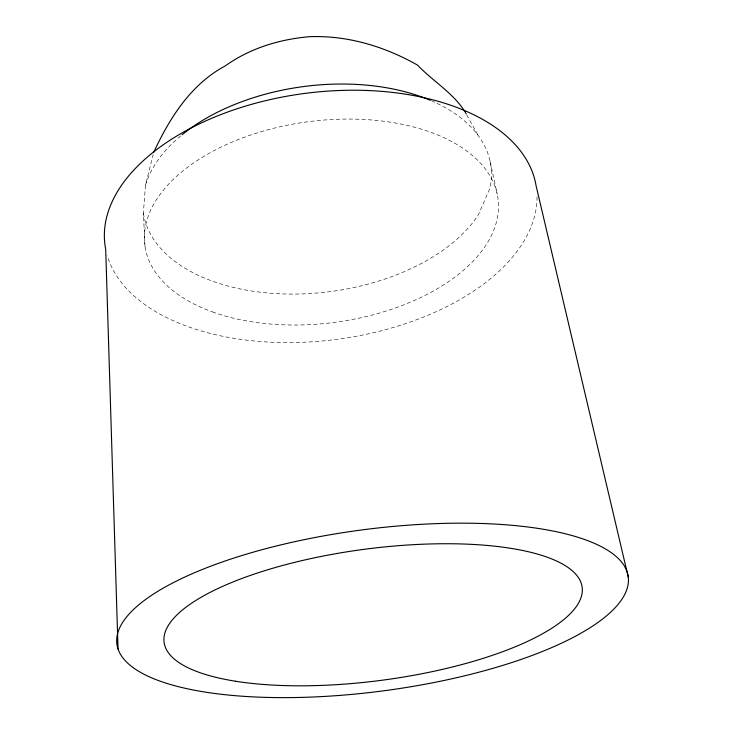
<?xml version="1.0" encoding="UTF-8"?>
<svg xmlns="http://www.w3.org/2000/svg" width="734" height="734" viewBox="0 0 734 734"><rect width="100%" height="100%" fill="white"/><g stroke="black" fill="none" stroke-linecap="round" stroke-linejoin="round"><path stroke-width="0.55" stroke-dasharray="3.67 2.75" d="M145.02 246.578L143.378 213.071L145.47 185.243L153.131 154.571M466.723 114.825L478.1 135.386M490.101 161.297L497.221 194.207M143.378 213.071A175.362 103.384 -7.5 0 0 290.948 294.077A175.362 103.384 -7.5 0 0 478.421 214.741L489.872 188.372A175.362 103.384 -7.5 0 0 431.363 100.769M145.47 185.243A175.362 103.384 -7.5 0 1 181.151 135.533M537.013 196.813A217.585 124.009 -7.5 0 1 338.989 339.071A217.585 124.009 -7.5 0 1 107.32 255.827M212.319 311.886A178.114 101.191 -7.5 0 0 496.771 220.732A178.114 101.191 -7.5 0 0 255.193 133.524A178.114 101.191 -7.5 0 0 212.319 311.886"/><path stroke-width="1.1" d="M153.681 152.378C169.554 118.146 190.877 84.291 225.099 66.014C249.817 48.325 279.342 39.306 309.418 36.7C347.356 35.186 384.809 46.481 417.582 65.152C432.922 81.391 455.236 94.227 466.182 113.843M628.295 577.227A257.882 81.171 -7.5 0 0 236.88 557.106A257.882 81.171 -7.5 0 0 252.496 696.85A257.882 81.171 -7.5 0 0 628.295 577.227L536.049 185.61A217.585 124.009 -7.5 0 0 298.435 94.31A217.585 124.009 -7.5 0 0 105.705 249.312L118.036 649.012M182.069 134.781A175.362 103.384 -7.5 0 1 430.289 100.31M235.541 681.235A210.832 66.06 -7.5 0 0 578.41 603.284A210.832 66.06 -7.5 0 0 305.445 559.803A210.832 66.06 -7.5 0 0 235.541 681.235"/></g></svg>
